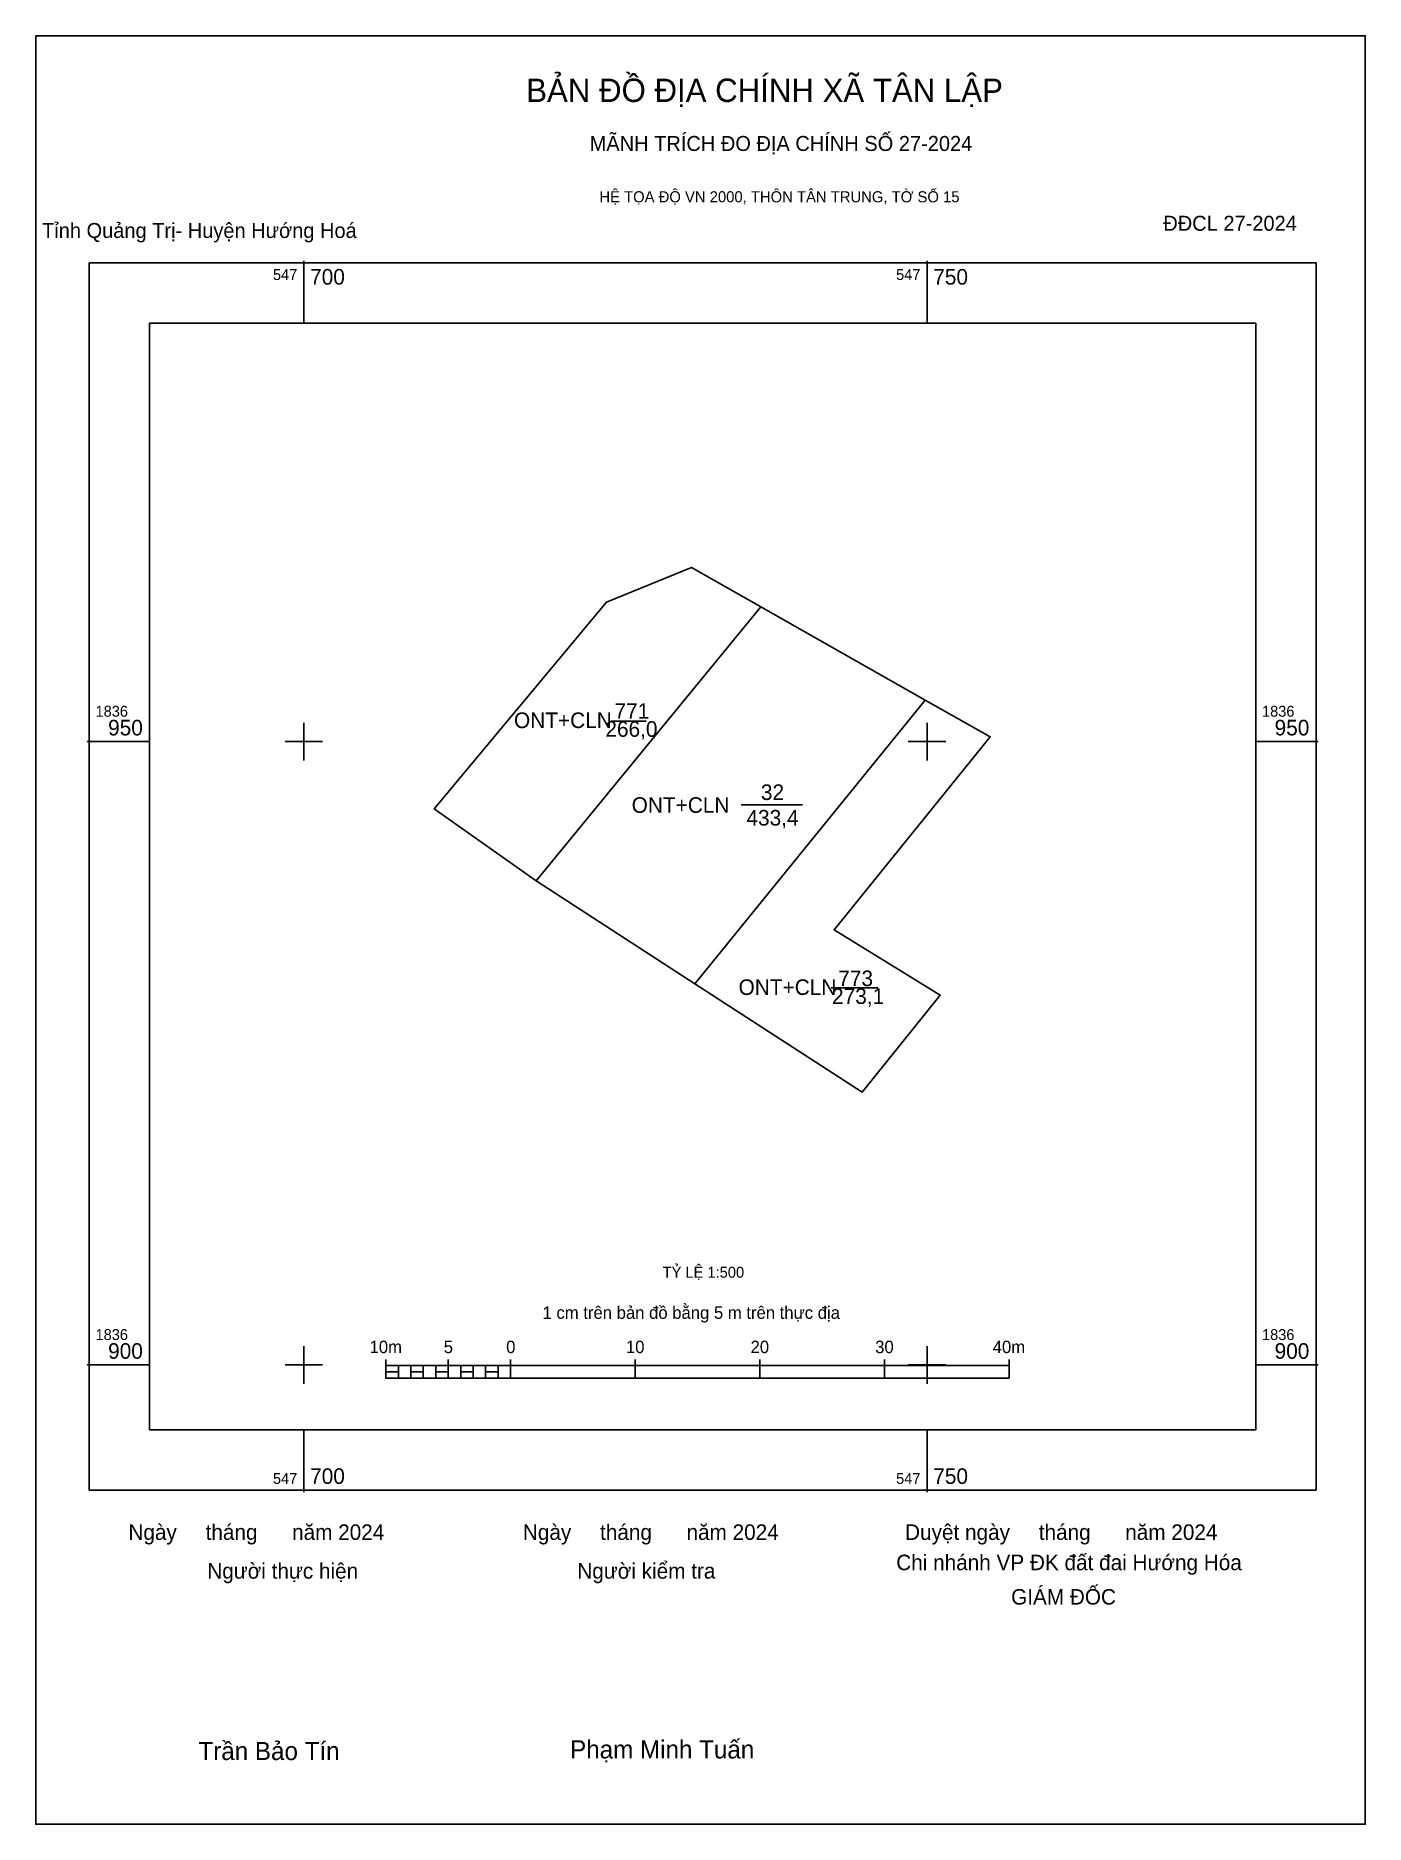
# Model space of a CAD drawing. Extents: x 547678 to 547785, y 1836863 to 1837007.
import ezdxf

# ---------------------------------------------------------------- set-up
doc = ezdxf.new("R2010")
doc.units = 0
for name, color, linetype in [('Level 1', 7, 'Continuous'), ('Level 10', 7, 'Continuous'), ('Level 13', 7, 'Continuous'), ('Level 15', 7, 'Continuous'), ('Level 2', 7, 'Continuous'), ('Level 27', 7, 'Continuous'), ('Level 6', 7, 'Continuous'), ('Level 62', 7, 'Continuous'), ('Level 63', 7, 'Continuous'), ('Level 9', 7, 'Continuous')]:
    doc.layers.add(name, color=color, linetype=linetype)

msp = doc.modelspace()

# ---------------------------------------------------------------- linework, layer by layer
at = {"layer": 'Level 10'}
msp.add_line((547735.09, 1836944.92), (547740.01, 1836944.92), dxfattribs=at)
for points in [[(547710.45, 1836944.6), (547724.28, 1836961.19), (547731.09, 1836963.97), (547736.67, 1836960.81), (547749.85, 1836953.34), (547755.07, 1836950.39), (547742.54, 1836934.9), (547751.06, 1836929.67), (547744.79, 1836921.88), (547731.38, 1836930.57), (547718.65, 1836938.83)], [(547710.45, 1836944.6), (547718.65, 1836938.83), (547736.67, 1836960.81)]]:
    msp.add_lwpolyline(points, dxfattribs=at)
msp.add_lwpolyline([(547736.67, 1836960.81), (547749.85, 1836953.34), (547731.38, 1836930.57), (547718.65, 1836938.83)], close=True, dxfattribs=at)
at = {"layer": 'Level 13'}
for p, q in [((547724.63, 1836951.63), (547727.46, 1836951.63)), ((547742.32, 1836930.26), (547746.05, 1836930.26))]:
    msp.add_line(p, q, dxfattribs=at)
at = {"layer": 'Level 15'}
msp.add_lwpolyline([(547678.48, 1837006.62), (547785.16, 1837006.62), (547785.16, 1836863.16), (547678.48, 1836863.16)], close=True, dxfattribs=at)
at = {"layer": 'Level 27'}
for p, q in [((547736.67, 1836960.81), (547736.67, 1836960.81)), ((547749.85, 1836953.34), (547749.85, 1836953.34)), ((547718.65, 1836938.83), (547718.64, 1836938.83)), ((547731.38, 1836930.57), (547731.39, 1836930.57))]:
    msp.add_line(p, q, dxfattribs=at)
at = {"layer": 'Level 62'}
msp.add_lwpolyline([(547687.62, 1836983.56), (547776.38, 1836983.56), (547776.38, 1836894.81), (547687.62, 1836894.81)], close=True, dxfattribs=at)
at = {"layer": 'Level 63'}
for p, q in [((547700, 1836988.56), (547700, 1836983.56)), ((547750, 1836988.56), (547750, 1836983.56)), ((547700, 1836951.5), (547700, 1836948.5)), ((547750, 1836951.5), (547750, 1836948.5)), ((547682.62, 1836950), (547687.62, 1836950)), ((547698.5, 1836950), (547701.5, 1836950)), ((547748.5, 1836950), (547751.5, 1836950)), ((547776.38, 1836950), (547781.38, 1836950)), ((547700, 1836901.5), (547700, 1836898.5)), ((547750, 1836901.5), (547750, 1836898.5)), ((547682.62, 1836900), (547687.62, 1836900)), ((547698.5, 1836900), (547701.5, 1836900)), ((547706.58, 1836900.45), (547706.58, 1836898.95)), ((547706.58, 1836899.95), (547756.58, 1836899.95)), ((547707.58, 1836899.95), (547707.58, 1836898.95)), ((547708.58, 1836899.95), (547708.58, 1836898.95)), ((547709.58, 1836899.95), (547709.58, 1836898.95)), ((547710.58, 1836899.95), (547710.58, 1836898.95)), ((547711.58, 1836900.45), (547711.58, 1836898.95)), ((547711.58, 1836899.95), (547711.58, 1836898.95)), ((547712.58, 1836899.95), (547712.58, 1836898.95)), ((547713.58, 1836899.95), (547713.58, 1836898.95)), ((547714.58, 1836899.95), (547714.58, 1836898.95)), ((547715.58, 1836899.95), (547715.58, 1836898.95)), ((547716.58, 1836900.45), (547716.58, 1836898.95)), ((547716.58, 1836899.95), (547716.58, 1836898.95)), ((547726.58, 1836900.45), (547726.58, 1836898.95)), ((547736.58, 1836900.45), (547736.58, 1836898.95)), ((547746.58, 1836900.45), (547746.58, 1836898.95)), ((547748.5, 1836900), (547751.5, 1836900)), ((547756.58, 1836900.45), (547756.58, 1836898.95)), ((547776.38, 1836900), (547781.38, 1836900)), ((547706.58, 1836898.95), (547756.58, 1836898.95)), ((547700, 1836894.81), (547700, 1836889.81)), ((547750, 1836894.81), (547750, 1836889.81))]:
    msp.add_line(p, q, dxfattribs=at)
for points in [[(547682.78, 1836988.41), (547781.22, 1836988.41), (547781.22, 1836889.96), (547682.78, 1836889.96)], [(547706.58, 1836899.45), (547707.58, 1836899.45), (547707.58, 1836898.95), (547706.58, 1836898.95)], [(547706.58, 1836899.45), (547707.58, 1836899.45), (547707.58, 1836898.95), (547706.58, 1836898.95)], [(547708.58, 1836899.45), (547709.58, 1836899.45), (547709.58, 1836898.95), (547708.58, 1836898.95)], [(547710.58, 1836899.45), (547711.58, 1836899.45), (547711.58, 1836898.95), (547710.58, 1836898.95)], [(547712.58, 1836899.45), (547713.58, 1836899.45), (547713.58, 1836898.95), (547712.58, 1836898.95)], [(547714.58, 1836899.45), (547715.58, 1836899.45), (547715.58, 1836898.95), (547714.58, 1836898.95)]]:
    msp.add_lwpolyline(points, close=True, dxfattribs=at)

# ---------------------------------------------------------------- texts
at = {"layer": 'Level 1'}
for s, p in [('266,0', (547724.19, 1836950.39)), ('273,1', (547742.38, 1836928.96))]:
    msp.add_text(s, height=1.25, dxfattribs=at).set_placement(p)
at = {"layer": 'Level 13'}
for s, p in [('771', (547724.92, 1836951.83)), ('32', (547736.67, 1836945.32)), ('ONT+CLN', (547726.3, 1836944.29)), ('433,4', (547735.51, 1836943.27)), ('773', (547742.88, 1836930.39))]:
    msp.add_text(s, height=1.25, dxfattribs=at).set_placement(p)
at = {"layer": 'Level 2'}
for p in [(547716.86, 1836951.09), (547734.88, 1836929.68)]:
    msp.add_text('ONT+CLN', height=1.25, dxfattribs=at).set_placement(p)
at = {"layer": 'Level 6'}
msp.add_text('TỶ LỆ 1:500', height=0.879, dxfattribs=at).set_placement((547728.79, 1836907))
at = {"layer": 'Level 63'}
for s, height, p in [('BẢN ĐỒ ĐỊA CHÍNH XÃ TÂN LẬP', 1.8718, (547717.84, 1837001.31)), ('MÃNH TRÍCH ĐO ĐỊA CHÍNH SỐ 27-2024', 1.2011, (547722.93, 1836997.38)), ('HỆ TỌA ĐỘ VN 2000, THÔN TÂN TRUNG, TỜ SỐ 15', 0.8891, (547723.71, 1836993.26)), ('547', 0.875, (547697.52, 1836987.03)), ('700', 1.25, (547700.5, 1836986.66)), ('547', 0.875, (547747.52, 1836987.03)), ('750', 1.25, (547750.5, 1836986.66)), ('1836', 0.875, (547683.28, 1836952)), ('1836', 0.875, (547776.88, 1836952)), ('950', 1.25, (547684.29, 1836950.5)), ('950', 1.25, (547777.89, 1836950.5)), ('1 cm trên bản đồ bằng 5 m trên thực địa', 1, (547719.15, 1836903.7)), ('1836', 0.875, (547683.28, 1836902)), ('1836', 0.875, (547776.88, 1836902)), ('900', 1.25, (547684.29, 1836900.5)), ('10m', 1, (547705.27, 1836900.95)), ('5', 1, (547711.22, 1836900.95)), ('0', 1, (547716.23, 1836900.95)), ('10', 1, (547725.84, 1836900.95)), ('20', 1, (547735.84, 1836900.95)), ('30', 1, (547745.84, 1836900.95)), ('40m', 1, (547755.27, 1836900.95)), ('900', 1.25, (547777.89, 1836900.5)), ('547', 0.875, (547697.52, 1836890.46)), ('700', 1.25, (547700.5, 1836890.46)), ('547', 0.875, (547747.52, 1836890.46)), ('750', 1.25, (547750.5, 1836890.46)), ('Ngày     tháng      năm 2024', 1.2442, (547685.92, 1836885.97)), ('Ngày     tháng      năm 2024', 1.2442, (547717.57, 1836885.97)), ('Duyệt ngày     tháng      năm 2024', 1.2442, (547748.24, 1836885.97)), ('Người thực hiện', 1.2442, (547692.25, 1836882.86)), ('Người kiểm tra', 1.2442, (547721.94, 1836882.86)), ('Chi nhánh VP ĐK đất đai Hướng Hóa', 1.2442, (547747.53, 1836883.54)), ('GIÁM ĐỐC', 1.244, (547756.75, 1836880.78)), ('Trần Bảo Tín', 1.4512, (547691.54, 1836868.31)), ('Phạm Minh Tuấn', 1.4512, (547721.36, 1836868.44))]:
    msp.add_text(s, height=height, dxfattribs=at).set_placement(p)
at = {"layer": 'Level 9'}
for s, p in [('Tỉnh Quảng Trị- Huyện Hướng Hoá', (547678.99, 1836990.4)), ('ĐĐCL 27-2024', (547768.96, 1836990.98))]:
    msp.add_text(s, height=1.2011, dxfattribs=at).set_placement(p)

doc.saveas('drawing.dxf')
